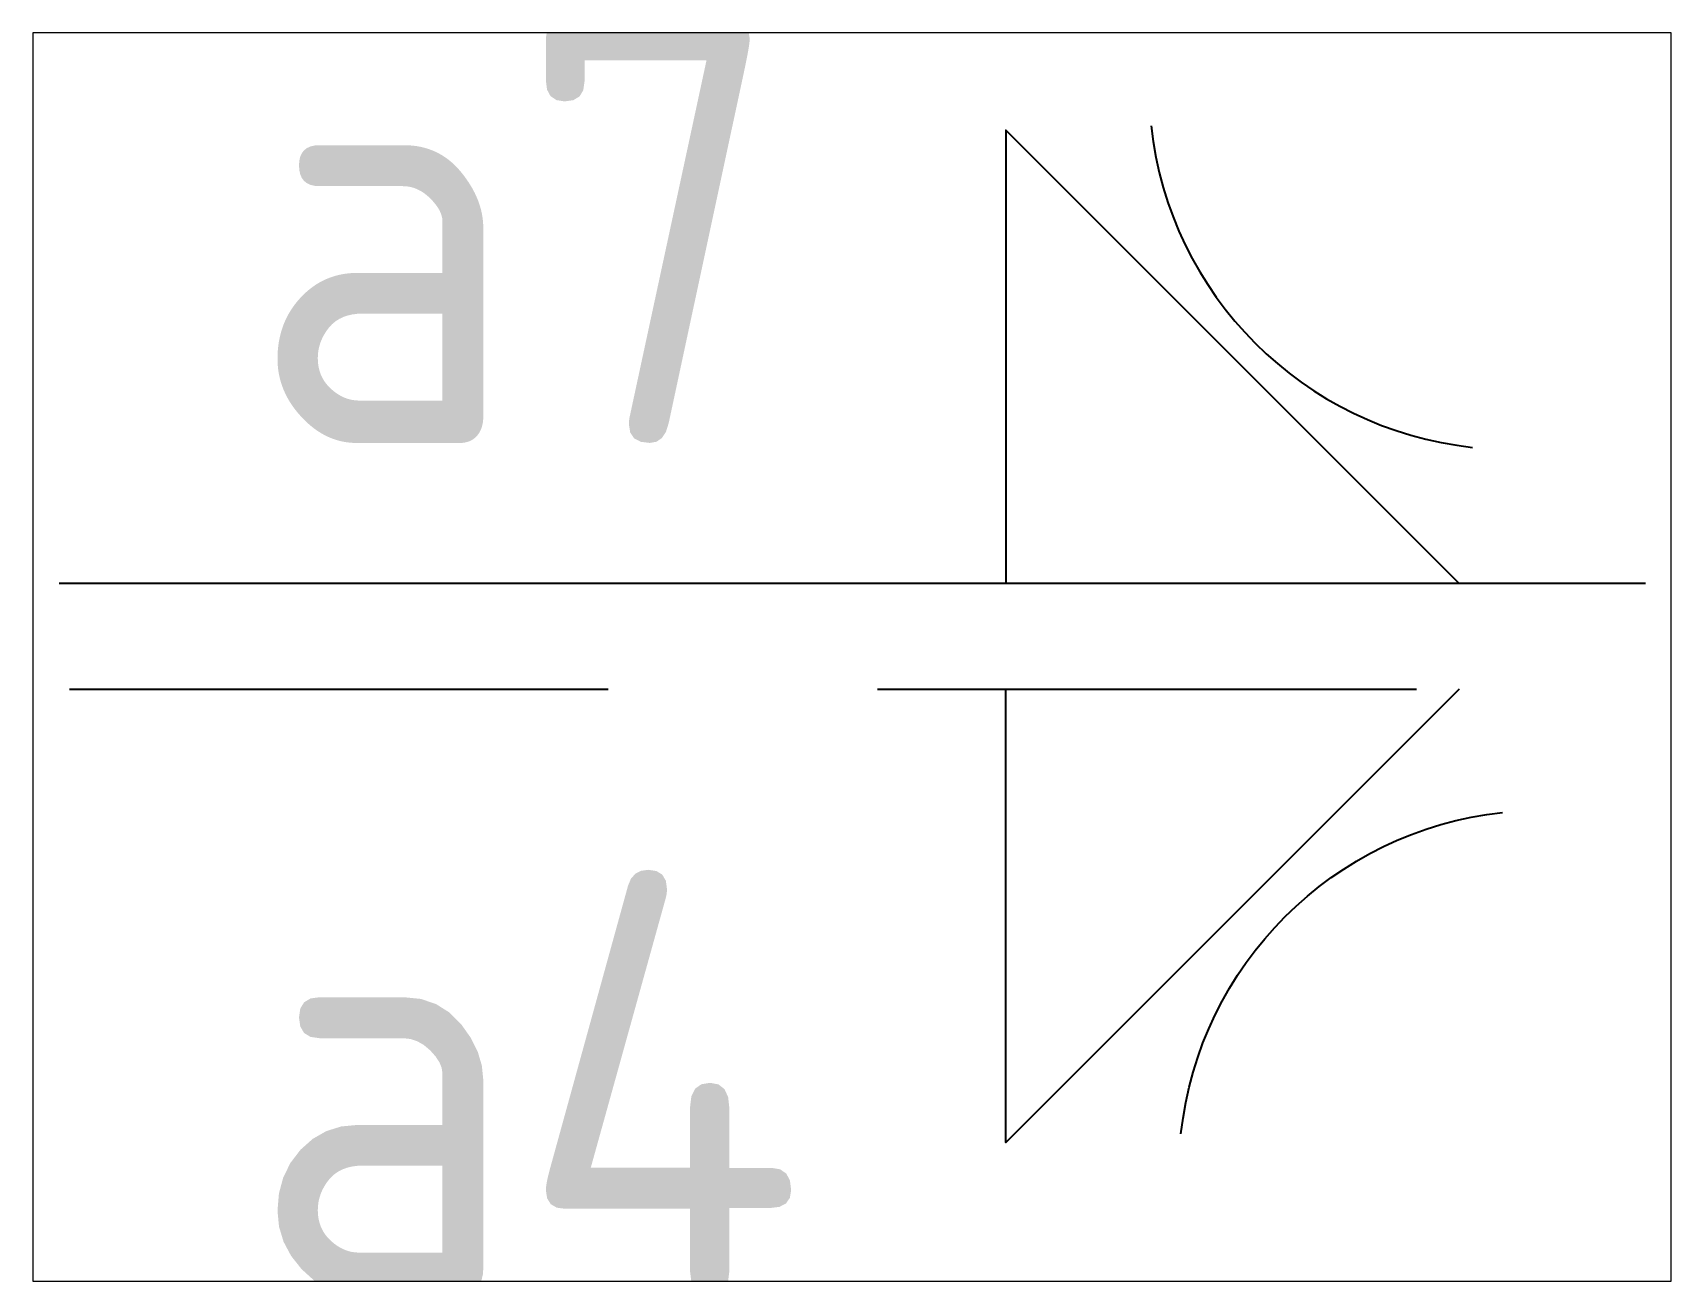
# Paper-space layout 'Layout1' of a CAD drawing. Header units: millimetres. Extents: x 1.05 to 9.45, y 0.8 to 7.2.
# The model-space entities are those that its viewports show. They can reach past a viewport. Long polylines and large blocks are cut down to what shows.
import ezdxf

# ---------------------------------------------------------------- set-up
doc = ezdxf.new("R2010")
doc.units = ezdxf.units.MM
doc.header["$MEASUREMENT"] = 0
doc.linetypes.add('DASHED_2', pattern=[3, 2, -1])
doc.layers.add('K-------ED-', color=1, linetype='Continuous')
doc.styles.add('ISO', font='isocp.shx')

# ---------------------------------------------------------------- blocks, each defined once
blk = doc.blocks.new('Dubbel_kälsvets_asym_h')
at = {"layer": 'K-------ED-', "color": 3}
blk.add_line((0, 0), (-11.231, 0), dxfattribs=at)
at = {"layer": 'K-------ED-', "color": 3, "linetype": 'DASHED_2'}
blk.add_line((-11.158, -0.747), (-0.867, -0.747), dxfattribs=at)
at = {"layer": 'K-------ED-', "color": 3}
for points in [[(-1.319, 0), (-4.529, 3.21), (-4.529, 0)], [(-1.319, -0.747), (-4.529, -3.957), (-4.529, -0.747)]]:
    blk.add_lwpolyline(points, dxfattribs=at)
blk.add_ellipse((-0.946, 3.518), major_axis=(1.817, 1.817), ratio=1, start_param=2.464689, end_param=3.818496, dxfattribs=at)
at = {"layer": 'K-------ED-', "color": 3, "extrusion": (0, 0, -1)}
blk.add_ellipse((-0.734, -4.175), major_axis=(-1.817, 1.817), ratio=1, start_param=5.606282, end_param=6.960089, dxfattribs=at)
at = {"layer": 'K-------ED-', "color": 3, "style": 'ISO'}
for tag, p in [('MÅTT/TVÄRSNITT-ÖVER', (-9.878, 0.995)), ('MÅTT/TVÄRSNITT-UNDER', (-9.878, -5.037))]:
    blk.add_attdef(tag, p, '', height=3, dxfattribs=at)

msp = doc.modelspace()

# ---------------------------------------------------------------- block references
msp.add_blockref('Dubbel_kälsvets_asym_h', (0, 0)).add_auto_attribs({'MÅTT/TVÄRSNITT-ÖVER': 'a7', 'MÅTT/TVÄRSNITT-UNDER': 'a4'})

psp = doc.layouts.get("Layout1")

# ---------------------------------------------------------------- viewports
at = {"layer": '0'}
psp.add_viewport(center=(5.25, 4), size=(8.4, 6.4), view_center_point=(-5.6178, -0.5204), view_height=8.838456, dxfattribs=at)

doc.saveas('drawing.dxf')
